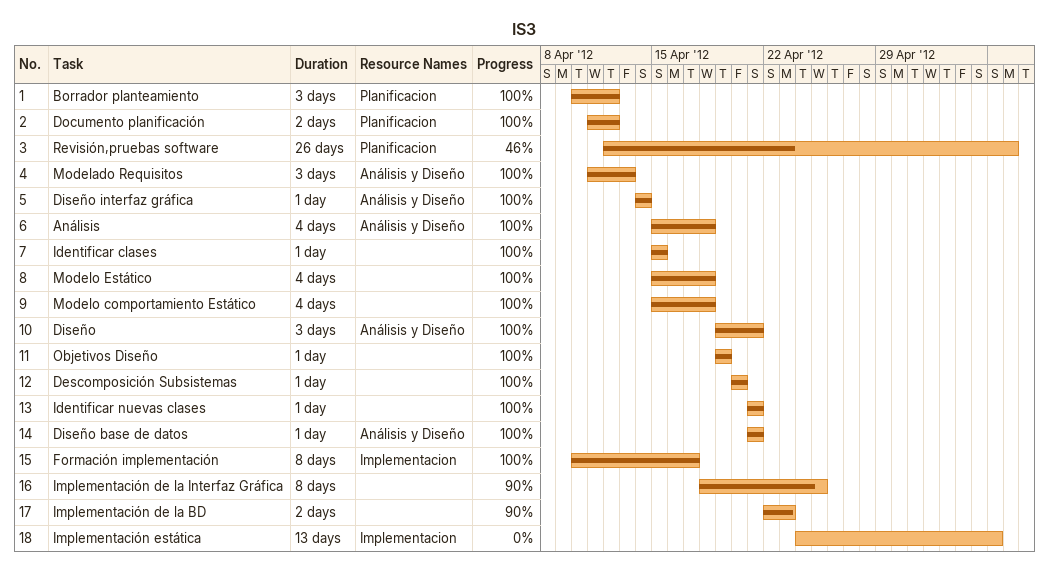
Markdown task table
IS3

| ID | Task | Duration | Start | Finish | Resources | % complete |
|---|---|---|---|---|---|---|
| 1 | Borrador planteamiento | 3d | 2012-04-10 | 2012-04-12 | Planificacion | 100 |
| 2 | Documento planificación | 2d | 2012-04-11 | 2012-04-12 | Planificacion | 100 |
| 3 | Revisión,pruebas software | 26d | 2012-04-12 | 2012-05-07 | Planificacion | 46 |
| 4 | Modelado Requisitos | 3d | 2012-04-11 | 2012-04-13 | Análisis y Diseño | 100 |
| 5 | Diseño interfaz gráfica | 1d | 2012-04-14 | 2012-04-14 | Análisis y Diseño | 100 |
| 6 | Análisis | 4d | 2012-04-15 | 2012-04-18 | Análisis y Diseño | 100 |
| 7 | Identificar clases | 1d | 2012-04-15 | 2012-04-15 |  | 100 |
| 8 | Modelo Estático | 4d | 2012-04-15 | 2012-04-18 |  | 100 |
| 9 | Modelo comportamiento Estático | 4d | 2012-04-15 | 2012-04-18 |  | 100 |
| 10 | Diseño | 3d | 2012-04-19 | 2012-04-21 | Análisis y Diseño | 100 |
| 11 | Objetivos Diseño | 1d | 2012-04-19 | 2012-04-19 |  | 100 |
| 12 | Descomposición Subsistemas | 1d | 2012-04-20 | 2012-04-20 |  | 100 |
| 13 | Identificar nuevas clases | 1d | 2012-04-21 | 2012-04-21 |  | 100 |
| 14 | Diseño base de datos | 1d | 2012-04-21 | 2012-04-21 | Análisis y Diseño | 100 |
| 15 | Formación implementación | 8d | 2012-04-10 | 2012-04-17 | Implementacion | 100 |
| 16 | Implementación de la Interfaz Gráfica | 8d | 2012-04-18 | 2012-04-25 |  | 90 |
| 17 | Implementación de la BD | 2d | 2012-04-22 | 2012-04-23 |  | 90 |
| 18 | Implementación estática | 13d | 2012-04-24 | 2012-05-06 | Implementacion | 0 |
